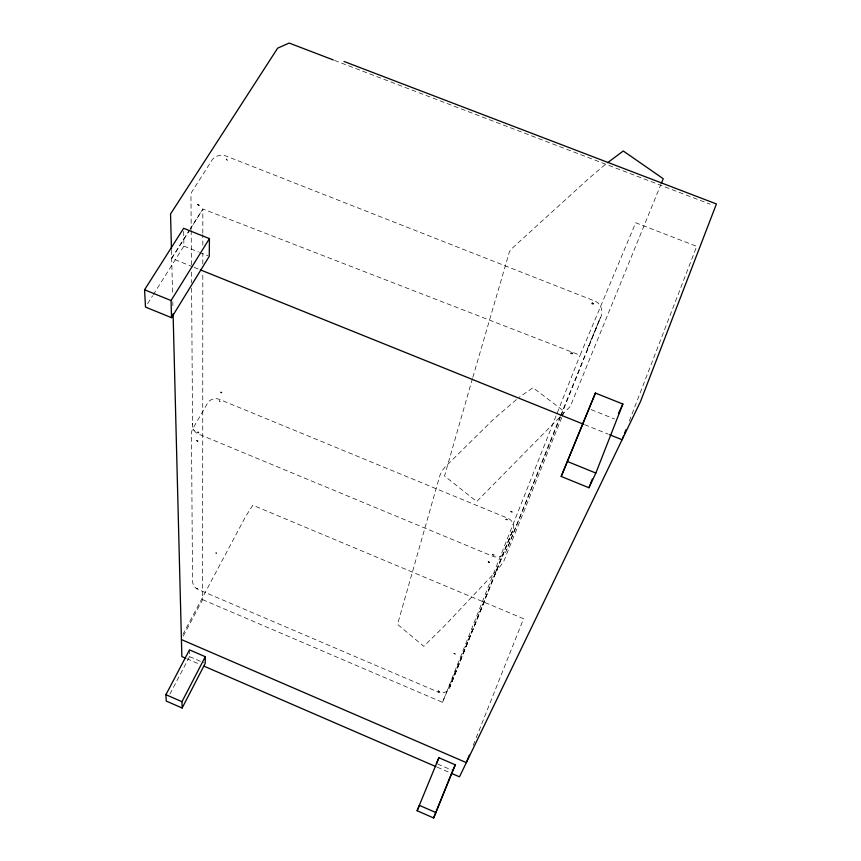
<?xml version="1.0" encoding="UTF-8"?>
<svg xmlns="http://www.w3.org/2000/svg" width="861" height="861" viewBox="0 0 861 861"><rect width="100%" height="100%" fill="white"/><g stroke="black" fill="none" stroke-linecap="round" stroke-linejoin="round"><path stroke-width="0.65" stroke-dasharray="4.3 3.23" d="M183.253 636.118L202.636 599.654L202.809 272.098M202.809 264.036L202.809 253.295M202.819 245.245L202.819 234.504M202.819 233.159L202.841 208.997L580.099 355.227L635.687 222.762L696.71 246.343L629.305 421.029M197.836 432.631L197.89 431.824L198.773 432.147L198.773 432.986L197.686 432.523M192.552 424.322L192.627 423.623C191.702 428.261 194.844 433.105 199.354 434.375L492.201 556.055C497.271 558.434 504.094 556.367 506.268 550.997L560.037 416.735M572.683 353.258L570.972 352.493L570.628 353.171L572.317 353.979L572.63 353.096L571.23 352.569L570.918 353.548L572.102 353.968L572.49 353.01M591.927 304.008L593.369 304.245L593.746 303.502L592.325 302.824L591.927 304.008L593.089 304.407L593.606 303.276M472.452 378.603L444.534 475.95L476.703 501.532L570.38 406.327L660.774 184.749M472.829 377.333L509.421 251.821L511.133 249.206L588.375 178.851L605.477 164.29M506.139 519.689L506.386 518.925L507.247 519.915L505.848 519.57L507.043 520.022L507.344 519.291M202.636 599.654L442.511 702.339L580.099 355.227M500.973 558.8L449.496 687.982C447.828 692.136 442.597 693.944 438.583 692.19M512.607 530.882L449.851 686.927L512.047 531.99C515.653 526.932 512.575 519.269 506.655 517.773L220.093 399.655C215.325 397.212 208.771 399.321 206.834 404.466L192.487 429.208L191.476 432.179L192.541 582.24L193.908 586.384L197.104 589.01L438.034 691.975M473.238 745.249L475.702 739.05M476.198 737.812L523.574 618.725L252.822 505.213L245.751 516.256L182.941 634.32M560.597 415.605L599.923 318.538C604.583 312.08 600.72 302.082 592.992 300.349L226.992 156.401C221.352 153.635 213.722 155.863 211.053 161.696L191.723 192.046L190.97 196.986L191.196 229.155M560.543 416.918L506.666 549.77M561.049 415.669L600.591 317.257M561.781 417.542L503.556 561.856L498.067 569.153L444.007 626.431L423.763 646.331L397.534 624.365L439.831 475.595L442.005 470.902L445.137 466.92L493.192 419.587L517.138 398.944M562.276 416.326L564.246 411.45L533.024 387.708L519.183 397.308M489.339 562.039L488.198 562.244L488.359 561.663L489.489 562.158M442.511 702.339L484.205 602.216M600.461 317.515L587.019 349.77M512.392 531.366L500.359 559.919L500.704 559.316M591.647 303.621L592.002 302.932L593.756 303.481M169.929 694.052L189.571 656.609L189.495 651.002M505.902 519.42L507.495 519.463M147.618 303.685L152.601 295.786M153.312 294.656L183.888 246.095L183.673 230.834M192.886 266.856L171.683 258.311L189.42 230.231M190.13 229.112L202.841 208.997L190.184 229.338M171.683 258.311L189.474 230.457M219.48 400.763L219.975 401.43M226.583 159.091L226.152 159.489L227.207 160.038M219.566 400.763L219.996 401.7M226.594 159.081L227.229 160.469M196.803 588.214L197.718 588.655L196.846 588.289M334.552 60.421L710.207 204.218M437.991 691.953L438.733 692.255M183.888 246.095L198.385 251.918M199.601 252.402L208.061 255.803M591.173 409.621L614.485 418.984M194.134 267.362L199.128 269.364M584.651 424.667L608.361 434.224M189.571 656.609L204.025 662.862M437.592 763.987L451.519 770.014M186.783 658.697L199.128 664.046M437.27 767.205L449.603 772.554M220.717 392.594L221.804 393.014L221.88 392.358L220.739 391.916L220.577 392.487M193.294 429.133L193.66 429.768M193.822 430.059L194.134 430.597M171.468 250.25L172.587 293.859M172.792 301.759L172.889 305.709M191.196 230.49L191.443 265.349M191.486 272.044L191.562 282.774M191.605 288.134L192.552 424.85M216.789 553.031L215.745 553.053L216.789 553.031M197.47 204.606L199.139 205.725L197.47 204.606A1.259 0.71 33.8 0 1 198.471 204.283L199.3 205.671L198.471 204.283L197.47 204.606M196.48 440.681C199.58 442.78 194.704 439.508 197.869 440.8L197.922 441.467L196.48 440.681M453.919 653.596L455.372 654.016L453.919 653.596M510.777 511.251L511.047 512.047A1.453 0.732 22.8 0 0 512.424 511.94L510.777 511.251M438.26 690.888C437.872 692.459 441.542 691.297 438.26 690.888M492.675 554.226L492.901 555.151A1.485 0.71 23 0 0 494.3 555.076L492.675 554.226M488.176 561.576L489.252 562.642L488.176 561.576"/><path stroke-width="1.29" d="M205.295 656.717L205.219 663.39L182.145 708.022L166.248 701.069L165.915 694.687L189.485 649.883L205.295 656.717L181.972 701.693L182.145 708.022M209.438 238.615L209.266 256.287L171.522 317.687L145.487 307.076L144.573 289.791L183.641 228.283L209.438 238.615L171.059 300.543L171.522 317.687M623.525 436.01L622.083 439.745L609.61 434.719M624.494 433.513L625.936 429.768M588.935 487.746L595.844 473.055L622.869 404.046L595.414 393.057L561.2 476.445L588.935 487.746L592.346 479.05M469.288 755.172L466.328 762.62L181.413 639.572M433.621 817.95L455.318 764.837L438.906 757.734L417.111 810.728L433.621 817.95L452.176 771.768M561.2 476.445L595.414 393.057M661.27 183.544L663.228 178.722L623.289 150.998L607.565 162.729M436.43 763.481L438.906 757.734M417.111 810.728L419.415 805.369L436.107 812.666M452.682 770.52L455.318 764.837M618.467 413.538L622.869 404.046M344.002 61.465L716.427 203.949L640.444 401.678L459.483 776.826L452.079 773.619M333.325 59.958L289.167 43.05L277.651 48.162L170.543 213.98L171.436 248.904M200.376 269.87L583.403 424.172M144.573 289.791L171.059 300.543M567.603 461.582L595.844 473.055M185.556 658.17L181.854 656.566L173.093 313.727M204.057 666.188L436.032 766.667M165.915 694.687L181.972 701.693"/></g></svg>
